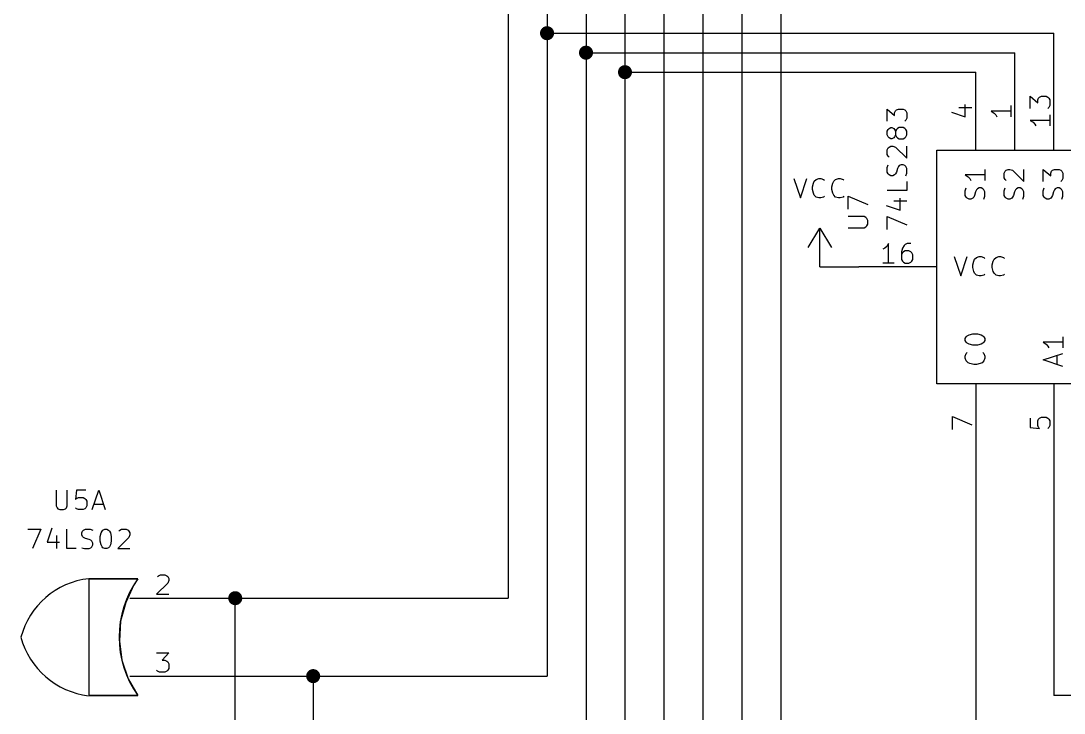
# Model space of a CAD drawing. Extents: x 0.4 to 11.3, y -7.9 to -0.4.
# Drawn here: x 3.7 to 6.377, y -5.095 to -3.318 of the extents above; entities that cross this region are included whole.
import ezdxf

# ---------------------------------------------------------------- set-up
doc = ezdxf.new("R2010")
doc.units = 0
doc.header["$MEASUREMENT"] = 0
for name, color, linetype in [('CYAN2', 4, 'CONTINUOUS'), ('GREEN3', 91, 'CONTINUOUS'), ('LYELLOW', 51, 'CONTINUOUS'), ('RED2', 1, 'CONTINUOUS'), ('RED3', 11, 'CONTINUOUS')]:
    doc.layers.add(name, color=color, linetype=linetype)

msp = doc.modelspace()

# ---------------------------------------------------------------- linework, layer by layer
at = {"layer": 'CYAN2', "linetype": 'CONTINUOUS'}
for p, q in [((5.9228, -3.5755), (5.9228, -3.5446)), ((5.9228, -3.5446), (5.9419, -3.5612)), ((5.9228, -3.5755), (5.9228, -3.5446)), ((5.9228, -3.5446), (5.9419, -3.5612)), ((5.9419, -3.5541), (5.9442, -3.5493)), ((5.9419, -3.5541), (5.9442, -3.5493)), ((5.9419, -3.5612), (5.9419, -3.5541)), ((5.9419, -3.5612), (5.9419, -3.5541)), ((5.9442, -3.5493), (5.9466, -3.547)), ((5.9442, -3.5493), (5.9466, -3.547)), ((5.9466, -3.547), (5.9514, -3.5446)), ((5.9466, -3.547), (5.9514, -3.5446)), ((5.9514, -3.5446), (5.9633, -3.5446)), ((5.9514, -3.5446), (5.9633, -3.5446)), ((5.9633, -3.5446), (5.968, -3.547)), ((5.9633, -3.5446), (5.968, -3.547)), ((5.968, -3.547), (5.9704, -3.5493)), ((5.968, -3.547), (5.9704, -3.5493)), ((5.9704, -3.5493), (5.9728, -3.5541)), ((5.9704, -3.5493), (5.9728, -3.5541)), ((5.9728, -3.5541), (5.9728, -3.5684)), ((5.9728, -3.5541), (5.9728, -3.5684)), ((5.9704, -3.5731), (5.968, -3.5755)), ((5.9704, -3.5731), (5.968, -3.5755)), ((5.9728, -3.5684), (5.9704, -3.5731)), ((5.9728, -3.5684), (5.9704, -3.5731)), ((5.9228, -3.6017), (5.9252, -3.597)), ((5.9228, -3.6017), (5.9252, -3.597)), ((5.9228, -3.6112), (5.9228, -3.6017)), ((5.9228, -3.6112), (5.9228, -3.6017)), ((5.9252, -3.616), (5.9228, -3.6112)), ((5.9252, -3.616), (5.9228, -3.6112)), ((5.9252, -3.597), (5.9276, -3.5946)), ((5.9252, -3.597), (5.9276, -3.5946)), ((5.9276, -3.5946), (5.9323, -3.5922)), ((5.9276, -3.5946), (5.9323, -3.5922)), ((5.9323, -3.5922), (5.9347, -3.5922)), ((5.9323, -3.5922), (5.9347, -3.5922)), ((5.9347, -3.5922), (5.9395, -3.5946)), ((5.9347, -3.5922), (5.9395, -3.5946)), ((5.9395, -3.5946), (5.9419, -3.597)), ((5.9395, -3.5946), (5.9419, -3.597)), ((5.9419, -3.597), (5.9442, -3.6017)), ((5.9419, -3.597), (5.9442, -3.6017)), ((5.9442, -3.6112), (5.9419, -3.616)), ((5.9442, -3.6112), (5.9419, -3.616)), ((5.9466, -3.597), (5.9442, -3.6017)), ((5.9466, -3.597), (5.9442, -3.6017)), ((5.9442, -3.6017), (5.9442, -3.6112)), ((5.9442, -3.6017), (5.9442, -3.6112)), ((5.9442, -3.6112), (5.9466, -3.616)), ((5.9442, -3.6112), (5.9466, -3.616)), ((5.949, -3.5946), (5.9466, -3.597)), ((5.949, -3.5946), (5.9466, -3.597)), ((5.9538, -3.5922), (5.949, -3.5946)), ((5.9538, -3.5922), (5.949, -3.5946)), ((5.9633, -3.5922), (5.9538, -3.5922)), ((5.9633, -3.5922), (5.9538, -3.5922)), ((5.968, -3.5946), (5.9633, -3.5922)), ((5.968, -3.5946), (5.9633, -3.5922)), ((5.9704, -3.597), (5.968, -3.5946)), ((5.9704, -3.597), (5.968, -3.5946)), ((5.9728, -3.6017), (5.9704, -3.597)), ((5.9728, -3.6017), (5.9704, -3.597)), ((5.9704, -3.616), (5.9728, -3.6112)), ((5.9704, -3.616), (5.9728, -3.6112)), ((5.9728, -3.6112), (5.9728, -3.6017)), ((5.9728, -3.6112), (5.9728, -3.6017)), ((5.9276, -3.6184), (5.9252, -3.616)), ((5.9276, -3.6184), (5.9252, -3.616)), ((5.9323, -3.6208), (5.9276, -3.6184)), ((5.9323, -3.6208), (5.9276, -3.6184)), ((5.9276, -3.6422), (5.9323, -3.6398)), ((5.9276, -3.6422), (5.9323, -3.6398)), ((5.9347, -3.6208), (5.9323, -3.6208)), ((5.9347, -3.6208), (5.9323, -3.6208)), ((5.9323, -3.6398), (5.9371, -3.6398)), ((5.9323, -3.6398), (5.9371, -3.6398)), ((5.9395, -3.6184), (5.9347, -3.6208)), ((5.9395, -3.6184), (5.9347, -3.6208)), ((5.9371, -3.6398), (5.9442, -3.6422)), ((5.9371, -3.6398), (5.9442, -3.6422)), ((5.9419, -3.616), (5.9395, -3.6184)), ((5.9419, -3.616), (5.9395, -3.6184)), ((5.9466, -3.616), (5.949, -3.6184)), ((5.9466, -3.616), (5.949, -3.6184)), ((5.949, -3.6184), (5.9538, -3.6208)), ((5.949, -3.6184), (5.9538, -3.6208)), ((5.9538, -3.6208), (5.9633, -3.6208)), ((5.9538, -3.6208), (5.9633, -3.6208)), ((5.9633, -3.6208), (5.968, -3.6184)), ((5.9633, -3.6208), (5.968, -3.6184)), ((5.968, -3.6184), (5.9704, -3.616)), ((5.968, -3.6184), (5.9704, -3.616)), ((5.9728, -3.6708), (5.9728, -3.6398)), ((5.9728, -3.6708), (5.9728, -3.6398)), ((5.9228, -3.6493), (5.9252, -3.6446)), ((5.9228, -3.6493), (5.9252, -3.6446)), ((5.9228, -3.6612), (5.9228, -3.6493)), ((5.9228, -3.6612), (5.9228, -3.6493)), ((5.9252, -3.666), (5.9228, -3.6612)), ((5.9252, -3.666), (5.9228, -3.6612)), ((5.9252, -3.6446), (5.9276, -3.6422)), ((5.9252, -3.6446), (5.9276, -3.6422)), ((5.9276, -3.6684), (5.9252, -3.666)), ((5.9276, -3.6684), (5.9252, -3.666)), ((5.9442, -3.6422), (5.9728, -3.6708)), ((5.9442, -3.6422), (5.9728, -3.6708)), ((5.9228, -3.6946), (5.9252, -3.6874)), ((5.9228, -3.6946), (5.9252, -3.6874)), ((5.9514, -3.6922), (5.949, -3.6969)), ((5.9514, -3.6922), (5.949, -3.6969)), ((5.9538, -3.6898), (5.9514, -3.6922)), ((5.9538, -3.6898), (5.9514, -3.6922)), ((5.9585, -3.6874), (5.9538, -3.6898)), ((5.9585, -3.6874), (5.9538, -3.6898)), ((5.9633, -3.6874), (5.9585, -3.6874)), ((5.9633, -3.6874), (5.9585, -3.6874)), ((5.968, -3.6898), (5.9633, -3.6874)), ((5.968, -3.6898), (5.9633, -3.6874)), ((5.9704, -3.6922), (5.968, -3.6898)), ((5.9704, -3.6922), (5.968, -3.6898)), ((5.9728, -3.6969), (5.9704, -3.6922)), ((5.9728, -3.6969), (5.9704, -3.6922)), ((5.9228, -3.7065), (5.9228, -3.6946)), ((5.9228, -3.7065), (5.9228, -3.6946)), ((5.9252, -3.7112), (5.9228, -3.7065)), ((5.9252, -3.7112), (5.9228, -3.7065)), ((5.9276, -3.7136), (5.9252, -3.7112)), ((5.9276, -3.7136), (5.9252, -3.7112)), ((5.9323, -3.716), (5.9276, -3.7136)), ((5.9323, -3.716), (5.9276, -3.7136)), ((5.9371, -3.716), (5.9323, -3.716)), ((5.9371, -3.716), (5.9323, -3.716)), ((5.9419, -3.7136), (5.9371, -3.716)), ((5.9419, -3.7136), (5.9371, -3.716)), ((5.9442, -3.7112), (5.9419, -3.7136)), ((5.9442, -3.7112), (5.9419, -3.7136)), ((5.9466, -3.7065), (5.9442, -3.7112)), ((5.9466, -3.7065), (5.9442, -3.7112)), ((5.949, -3.6969), (5.9466, -3.7065)), ((5.949, -3.6969), (5.9466, -3.7065)), ((5.9704, -3.716), (5.9728, -3.7089)), ((5.9704, -3.716), (5.9728, -3.7089)), ((5.9728, -3.7089), (5.9728, -3.6969)), ((5.9728, -3.7089), (5.9728, -3.6969)), ((6.1731, -3.7138), (6.1231, -3.7138)), ((6.1231, -3.7138), (6.1303, -3.7186)), ((6.1731, -3.7138), (6.1231, -3.7138)), ((6.1231, -3.7138), (6.1303, -3.7186)), ((6.1303, -3.7186), (6.135, -3.7233)), ((6.1303, -3.7186), (6.135, -3.7233)), ((6.1731, -3.6995), (6.1731, -3.7281)), ((6.1731, -3.6995), (6.1731, -3.7281)), ((6.2231, -3.709), (6.2255, -3.7043)), ((6.2231, -3.709), (6.2255, -3.7043)), ((6.2231, -3.7209), (6.2231, -3.709)), ((6.2231, -3.7209), (6.2231, -3.709)), ((6.2255, -3.7043), (6.2279, -3.7019)), ((6.2255, -3.7043), (6.2279, -3.7019)), ((6.2279, -3.7019), (6.2327, -3.6995)), ((6.2279, -3.7019), (6.2327, -3.6995)), ((6.2327, -3.6995), (6.2374, -3.6995)), ((6.2327, -3.6995), (6.2374, -3.6995)), ((6.2374, -3.6995), (6.2446, -3.7019)), ((6.2374, -3.6995), (6.2446, -3.7019)), ((6.2446, -3.7019), (6.2731, -3.7305)), ((6.2446, -3.7019), (6.2731, -3.7305)), ((6.2731, -3.7305), (6.2731, -3.6995)), ((6.2731, -3.7305), (6.2731, -3.6995)), ((6.3231, -3.7305), (6.3231, -3.6995)), ((6.3231, -3.6995), (6.3422, -3.7162)), ((6.3231, -3.7305), (6.3231, -3.6995)), ((6.3231, -3.6995), (6.3422, -3.7162)), ((6.3422, -3.709), (6.3446, -3.7043)), ((6.3422, -3.709), (6.3446, -3.7043)), ((6.3422, -3.7162), (6.3422, -3.709)), ((6.3422, -3.7162), (6.3422, -3.709)), ((6.3446, -3.7043), (6.3469, -3.7019)), ((6.3446, -3.7043), (6.3469, -3.7019)), ((6.3469, -3.7019), (6.3517, -3.6995)), ((6.3469, -3.7019), (6.3517, -3.6995)), ((6.3517, -3.6995), (6.3636, -3.6995)), ((6.3517, -3.6995), (6.3636, -3.6995)), ((6.3636, -3.6995), (6.3684, -3.7019)), ((6.3636, -3.6995), (6.3684, -3.7019)), ((6.3684, -3.7019), (6.3708, -3.7043)), ((6.3684, -3.7019), (6.3708, -3.7043)), ((6.3708, -3.7043), (6.3731, -3.709)), ((6.3708, -3.7043), (6.3731, -3.709)), ((6.3731, -3.709), (6.3731, -3.7233)), ((6.3731, -3.709), (6.3731, -3.7233)), ((5.6833, -3.7228), (5.7, -3.7728)), ((5.6833, -3.7228), (5.7, -3.7728)), ((5.7, -3.7728), (5.7167, -3.7228)), ((5.7, -3.7728), (5.7167, -3.7228)), ((5.731, -3.7442), (5.7333, -3.7347)), ((5.731, -3.7442), (5.7333, -3.7347)), ((5.731, -3.7514), (5.731, -3.7442)), ((5.731, -3.7514), (5.731, -3.7442)), ((5.7333, -3.7347), (5.7357, -3.7299)), ((5.7333, -3.7347), (5.7357, -3.7299)), ((5.7357, -3.7299), (5.7405, -3.7252)), ((5.7357, -3.7299), (5.7405, -3.7252)), ((5.7405, -3.7252), (5.7476, -3.7228)), ((5.7405, -3.7252), (5.7476, -3.7228)), ((5.7476, -3.7228), (5.7524, -3.7228)), ((5.7476, -3.7228), (5.7524, -3.7228)), ((5.7524, -3.7228), (5.7595, -3.7252)), ((5.7524, -3.7228), (5.7595, -3.7252)), ((5.7595, -3.7252), (5.7619, -3.7276)), ((5.7595, -3.7252), (5.7619, -3.7276)), ((5.781, -3.7442), (5.7833, -3.7347)), ((5.781, -3.7442), (5.7833, -3.7347)), ((5.781, -3.7514), (5.781, -3.7442)), ((5.781, -3.7514), (5.781, -3.7442)), ((5.7833, -3.7347), (5.7857, -3.7299)), ((5.7833, -3.7347), (5.7857, -3.7299)), ((5.7857, -3.7299), (5.7905, -3.7252)), ((5.7857, -3.7299), (5.7905, -3.7252)), ((5.7905, -3.7252), (5.7976, -3.7228)), ((5.7905, -3.7252), (5.7976, -3.7228)), ((5.7976, -3.7228), (5.8024, -3.7228)), ((5.7976, -3.7228), (5.8024, -3.7228)), ((5.8024, -3.7228), (5.8095, -3.7252)), ((5.8024, -3.7228), (5.8095, -3.7252)), ((5.8095, -3.7252), (5.8119, -3.7276)), ((5.8095, -3.7252), (5.8119, -3.7276)), ((5.9728, -3.7303), (5.9728, -3.7541)), ((5.9728, -3.7303), (5.9728, -3.7541)), ((6.1231, -3.7543), (6.1255, -3.7471)), ((6.1231, -3.7543), (6.1255, -3.7471)), ((6.135, -3.7233), (6.1374, -3.7281)), ((6.135, -3.7233), (6.1374, -3.7281)), ((6.1588, -3.7471), (6.1541, -3.7495)), ((6.1588, -3.7471), (6.1541, -3.7495)), ((6.1636, -3.7471), (6.1588, -3.7471)), ((6.1636, -3.7471), (6.1588, -3.7471)), ((6.1684, -3.7495), (6.1636, -3.7471)), ((6.1684, -3.7495), (6.1636, -3.7471)), ((6.2255, -3.7257), (6.2231, -3.7209)), ((6.2255, -3.7257), (6.2231, -3.7209)), ((6.2231, -3.7543), (6.2255, -3.7471)), ((6.2231, -3.7543), (6.2255, -3.7471)), ((6.2279, -3.7281), (6.2255, -3.7257)), ((6.2279, -3.7281), (6.2255, -3.7257)), ((6.2588, -3.7471), (6.2541, -3.7495)), ((6.2588, -3.7471), (6.2541, -3.7495)), ((6.2636, -3.7471), (6.2588, -3.7471)), ((6.2636, -3.7471), (6.2588, -3.7471)), ((6.2684, -3.7495), (6.2636, -3.7471)), ((6.2684, -3.7495), (6.2636, -3.7471)), ((6.3231, -3.7543), (6.3255, -3.7471)), ((6.3231, -3.7543), (6.3255, -3.7471)), ((6.3588, -3.7471), (6.3541, -3.7495)), ((6.3588, -3.7471), (6.3541, -3.7495)), ((6.3636, -3.7471), (6.3588, -3.7471)), ((6.3636, -3.7471), (6.3588, -3.7471)), ((6.3684, -3.7495), (6.3636, -3.7471)), ((6.3684, -3.7495), (6.3636, -3.7471)), ((6.3708, -3.7281), (6.3684, -3.7305)), ((6.3708, -3.7281), (6.3684, -3.7305)), ((6.3731, -3.7233), (6.3708, -3.7281)), ((6.3731, -3.7233), (6.3708, -3.7281)), ((5.7333, -3.7609), (5.731, -3.7514)), ((5.7333, -3.7609), (5.731, -3.7514)), ((5.7357, -3.7657), (5.7333, -3.7609)), ((5.7357, -3.7657), (5.7333, -3.7609)), ((5.7405, -3.7704), (5.7357, -3.7657)), ((5.7405, -3.7704), (5.7357, -3.7657)), ((5.7476, -3.7728), (5.7405, -3.7704)), ((5.7476, -3.7728), (5.7405, -3.7704)), ((5.7524, -3.7728), (5.7476, -3.7728)), ((5.7524, -3.7728), (5.7476, -3.7728)), ((5.7595, -3.7704), (5.7524, -3.7728)), ((5.7595, -3.7704), (5.7524, -3.7728)), ((5.7619, -3.768), (5.7595, -3.7704)), ((5.7619, -3.768), (5.7595, -3.7704)), ((5.7833, -3.7609), (5.781, -3.7514)), ((5.7833, -3.7609), (5.781, -3.7514)), ((5.7857, -3.7657), (5.7833, -3.7609)), ((5.7857, -3.7657), (5.7833, -3.7609)), ((5.7905, -3.7704), (5.7857, -3.7657)), ((5.7905, -3.7704), (5.7857, -3.7657)), ((5.7976, -3.7728), (5.7905, -3.7704)), ((5.7976, -3.7728), (5.7905, -3.7704)), ((5.8024, -3.7728), (5.7976, -3.7728)), ((5.8024, -3.7728), (5.7976, -3.7728)), ((5.8095, -3.7704), (5.8024, -3.7728)), ((5.8095, -3.7704), (5.8024, -3.7728)), ((5.8119, -3.768), (5.8095, -3.7704)), ((5.8119, -3.768), (5.8095, -3.7704)), ((5.8228, -3.8017), (5.8228, -3.7684)), ((5.8228, -3.7684), (5.8728, -3.7898)), ((5.8228, -3.8017), (5.8228, -3.7684)), ((5.8228, -3.7684), (5.8728, -3.7898)), ((5.9728, -3.7541), (5.9228, -3.7541)), ((5.9728, -3.7541), (5.9228, -3.7541)), ((5.9561, -3.8041), (5.9561, -3.7731)), ((5.9561, -3.8041), (5.9561, -3.7731)), ((6.1231, -3.7662), (6.1231, -3.7543)), ((6.1231, -3.7662), (6.1231, -3.7543)), ((6.1255, -3.7709), (6.1231, -3.7662)), ((6.1255, -3.7709), (6.1231, -3.7662)), ((6.1279, -3.7733), (6.1255, -3.7709)), ((6.1279, -3.7733), (6.1255, -3.7709)), ((6.1327, -3.7757), (6.1279, -3.7733)), ((6.1327, -3.7757), (6.1279, -3.7733)), ((6.1422, -3.7733), (6.1374, -3.7757)), ((6.1422, -3.7733), (6.1374, -3.7757)), ((6.1446, -3.7709), (6.1422, -3.7733)), ((6.1446, -3.7709), (6.1422, -3.7733)), ((6.1469, -3.7662), (6.1446, -3.7709)), ((6.1469, -3.7662), (6.1446, -3.7709)), ((6.1493, -3.7567), (6.1469, -3.7662)), ((6.1493, -3.7567), (6.1469, -3.7662)), ((6.1517, -3.7519), (6.1493, -3.7567)), ((6.1517, -3.7519), (6.1493, -3.7567)), ((6.1541, -3.7495), (6.1517, -3.7519)), ((6.1541, -3.7495), (6.1517, -3.7519)), ((6.1708, -3.7519), (6.1684, -3.7495)), ((6.1708, -3.7519), (6.1684, -3.7495)), ((6.1731, -3.7567), (6.1708, -3.7519)), ((6.1731, -3.7567), (6.1708, -3.7519)), ((6.1708, -3.7757), (6.1731, -3.7686)), ((6.1708, -3.7757), (6.1731, -3.7686)), ((6.1731, -3.7686), (6.1731, -3.7567)), ((6.1731, -3.7686), (6.1731, -3.7567)), ((6.2231, -3.7662), (6.2231, -3.7543)), ((6.2231, -3.7662), (6.2231, -3.7543)), ((6.2255, -3.7709), (6.2231, -3.7662)), ((6.2255, -3.7709), (6.2231, -3.7662)), ((6.2279, -3.7733), (6.2255, -3.7709)), ((6.2279, -3.7733), (6.2255, -3.7709)), ((6.2327, -3.7757), (6.2279, -3.7733)), ((6.2327, -3.7757), (6.2279, -3.7733)), ((6.2422, -3.7733), (6.2374, -3.7757)), ((6.2422, -3.7733), (6.2374, -3.7757)), ((6.2446, -3.7709), (6.2422, -3.7733)), ((6.2446, -3.7709), (6.2422, -3.7733)), ((6.2469, -3.7662), (6.2446, -3.7709)), ((6.2469, -3.7662), (6.2446, -3.7709)), ((6.2493, -3.7567), (6.2469, -3.7662)), ((6.2493, -3.7567), (6.2469, -3.7662)), ((6.2517, -3.7519), (6.2493, -3.7567)), ((6.2517, -3.7519), (6.2493, -3.7567)), ((6.2541, -3.7495), (6.2517, -3.7519)), ((6.2541, -3.7495), (6.2517, -3.7519)), ((6.2708, -3.7519), (6.2684, -3.7495)), ((6.2708, -3.7519), (6.2684, -3.7495)), ((6.2731, -3.7567), (6.2708, -3.7519)), ((6.2731, -3.7567), (6.2708, -3.7519)), ((6.2708, -3.7757), (6.2731, -3.7686)), ((6.2708, -3.7757), (6.2731, -3.7686)), ((6.2731, -3.7686), (6.2731, -3.7567)), ((6.2731, -3.7686), (6.2731, -3.7567)), ((6.3231, -3.7662), (6.3231, -3.7543)), ((6.3231, -3.7662), (6.3231, -3.7543)), ((6.3255, -3.7709), (6.3231, -3.7662)), ((6.3255, -3.7709), (6.3231, -3.7662)), ((6.3279, -3.7733), (6.3255, -3.7709)), ((6.3279, -3.7733), (6.3255, -3.7709)), ((6.3327, -3.7757), (6.3279, -3.7733)), ((6.3327, -3.7757), (6.3279, -3.7733)), ((6.3422, -3.7733), (6.3374, -3.7757)), ((6.3422, -3.7733), (6.3374, -3.7757)), ((6.3446, -3.7709), (6.3422, -3.7733)), ((6.3446, -3.7709), (6.3422, -3.7733)), ((6.3469, -3.7662), (6.3446, -3.7709)), ((6.3469, -3.7662), (6.3446, -3.7709)), ((6.3493, -3.7567), (6.3469, -3.7662)), ((6.3493, -3.7567), (6.3469, -3.7662)), ((6.3517, -3.7519), (6.3493, -3.7567)), ((6.3517, -3.7519), (6.3493, -3.7567)), ((6.3541, -3.7495), (6.3517, -3.7519)), ((6.3541, -3.7495), (6.3517, -3.7519)), ((6.3708, -3.7519), (6.3684, -3.7495)), ((6.3708, -3.7519), (6.3684, -3.7495)), ((6.3731, -3.7567), (6.3708, -3.7519)), ((6.3731, -3.7567), (6.3708, -3.7519)), ((6.3708, -3.7757), (6.3731, -3.7686)), ((6.3708, -3.7757), (6.3731, -3.7686)), ((6.3731, -3.7686), (6.3731, -3.7567)), ((6.3731, -3.7686), (6.3731, -3.7567)), ((5.9204, -3.7922), (5.9561, -3.8041)), ((5.9204, -3.7922), (5.9561, -3.8041)), ((5.9395, -3.7803), (5.9728, -3.7803)), ((5.9395, -3.7803), (5.9728, -3.7803)), ((6.1374, -3.7757), (6.1327, -3.7757)), ((6.1374, -3.7757), (6.1327, -3.7757)), ((6.2374, -3.7757), (6.2327, -3.7757)), ((6.2374, -3.7757), (6.2327, -3.7757)), ((6.3374, -3.7757), (6.3327, -3.7757)), ((6.3374, -3.7757), (6.3327, -3.7757)), ((5.8633, -3.8208), (5.8228, -3.8208)), ((5.8633, -3.8208), (5.8228, -3.8208)), ((5.868, -3.8231), (5.8633, -3.8208)), ((5.868, -3.8231), (5.8633, -3.8208)), ((5.8704, -3.8255), (5.868, -3.8231)), ((5.8704, -3.8255), (5.868, -3.8231)), ((5.8728, -3.8303), (5.8704, -3.8255)), ((5.8728, -3.8303), (5.8704, -3.8255)), ((5.9228, -3.8541), (5.9228, -3.8208)), ((5.9228, -3.8208), (5.9728, -3.8422)), ((5.9228, -3.8541), (5.9228, -3.8208)), ((5.9228, -3.8208), (5.9728, -3.8422)), ((5.8228, -3.8493), (5.8633, -3.8493)), ((5.8228, -3.8493), (5.8633, -3.8493)), ((5.8633, -3.8493), (5.868, -3.847)), ((5.8633, -3.8493), (5.868, -3.847)), ((5.868, -3.847), (5.8704, -3.8446)), ((5.868, -3.847), (5.8704, -3.8446)), ((5.8704, -3.8446), (5.8728, -3.8398)), ((5.8704, -3.8446), (5.8728, -3.8398)), ((5.8728, -3.8398), (5.8728, -3.8303)), ((5.8728, -3.8398), (5.8728, -3.8303)), ((6.0948, -3.9231), (6.1114, -3.9731)), ((6.0948, -3.9231), (6.1114, -3.9731)), ((6.1114, -3.9731), (6.1281, -3.9231)), ((6.1114, -3.9731), (6.1281, -3.9231)), ((6.1448, -3.935), (6.1471, -3.9303)), ((6.1448, -3.935), (6.1471, -3.9303)), ((6.1471, -3.9303), (6.1519, -3.9255)), ((6.1471, -3.9303), (6.1519, -3.9255)), ((6.1519, -3.9255), (6.159, -3.9231)), ((6.1519, -3.9255), (6.159, -3.9231)), ((6.159, -3.9231), (6.1638, -3.9231)), ((6.159, -3.9231), (6.1638, -3.9231)), ((6.1638, -3.9231), (6.171, -3.9255)), ((6.1638, -3.9231), (6.171, -3.9255)), ((6.171, -3.9255), (6.1733, -3.9279)), ((6.171, -3.9255), (6.1733, -3.9279)), ((6.1948, -3.935), (6.1971, -3.9303)), ((6.1948, -3.935), (6.1971, -3.9303)), ((6.1971, -3.9303), (6.2019, -3.9255)), ((6.1971, -3.9303), (6.2019, -3.9255)), ((6.2019, -3.9255), (6.209, -3.9231)), ((6.2019, -3.9255), (6.209, -3.9231)), ((6.209, -3.9231), (6.2138, -3.9231)), ((6.209, -3.9231), (6.2138, -3.9231)), ((6.2138, -3.9231), (6.221, -3.9255)), ((6.2138, -3.9231), (6.221, -3.9255)), ((6.221, -3.9255), (6.2233, -3.9279)), ((6.221, -3.9255), (6.2233, -3.9279)), ((6.1424, -3.9446), (6.1448, -3.935)), ((6.1424, -3.9446), (6.1448, -3.935)), ((6.1424, -3.9517), (6.1424, -3.9446)), ((6.1424, -3.9517), (6.1424, -3.9446)), ((6.1448, -3.9612), (6.1424, -3.9517)), ((6.1448, -3.9612), (6.1424, -3.9517)), ((6.1471, -3.966), (6.1448, -3.9612)), ((6.1471, -3.966), (6.1448, -3.9612)), ((6.1924, -3.9446), (6.1948, -3.935)), ((6.1924, -3.9446), (6.1948, -3.935)), ((6.1924, -3.9517), (6.1924, -3.9446)), ((6.1924, -3.9517), (6.1924, -3.9446)), ((6.1948, -3.9612), (6.1924, -3.9517)), ((6.1948, -3.9612), (6.1924, -3.9517)), ((6.1971, -3.966), (6.1948, -3.9612)), ((6.1971, -3.966), (6.1948, -3.9612)), ((6.1519, -3.9708), (6.1471, -3.966)), ((6.1519, -3.9708), (6.1471, -3.966)), ((6.159, -3.9731), (6.1519, -3.9708)), ((6.159, -3.9731), (6.1519, -3.9708)), ((6.1638, -3.9731), (6.159, -3.9731)), ((6.1638, -3.9731), (6.159, -3.9731)), ((6.171, -3.9708), (6.1638, -3.9731)), ((6.171, -3.9708), (6.1638, -3.9731)), ((6.1733, -3.9684), (6.171, -3.9708)), ((6.1733, -3.9684), (6.171, -3.9708)), ((6.2019, -3.9708), (6.1971, -3.966)), ((6.2019, -3.9708), (6.1971, -3.966)), ((6.209, -3.9731), (6.2019, -3.9708)), ((6.209, -3.9731), (6.2019, -3.9708)), ((6.2138, -3.9731), (6.209, -3.9731)), ((6.2138, -3.9731), (6.209, -3.9731)), ((6.221, -3.9708), (6.2138, -3.9731)), ((6.221, -3.9708), (6.2138, -3.9731)), ((6.2233, -3.9684), (6.221, -3.9708)), ((6.2233, -3.9684), (6.221, -3.9708)), ((6.1327, -4.1243), (6.1422, -4.1219)), ((6.1327, -4.1243), (6.1422, -4.1219)), ((6.1422, -4.1219), (6.1541, -4.1219)), ((6.1422, -4.1219), (6.1541, -4.1219)), ((6.1541, -4.1219), (6.1636, -4.1243)), ((6.1541, -4.1219), (6.1636, -4.1243)), ((6.1231, -4.1338), (6.1255, -4.129)), ((6.1231, -4.1338), (6.1255, -4.129)), ((6.1231, -4.1386), (6.1231, -4.1338)), ((6.1231, -4.1386), (6.1231, -4.1338)), ((6.1255, -4.1433), (6.1231, -4.1386)), ((6.1255, -4.1433), (6.1231, -4.1386)), ((6.1255, -4.129), (6.1279, -4.1267)), ((6.1255, -4.129), (6.1279, -4.1267)), ((6.1279, -4.1457), (6.1255, -4.1433)), ((6.1279, -4.1457), (6.1255, -4.1433)), ((6.1279, -4.1267), (6.1327, -4.1243)), ((6.1279, -4.1267), (6.1327, -4.1243)), ((6.1327, -4.1481), (6.1279, -4.1457)), ((6.1327, -4.1481), (6.1279, -4.1457)), ((6.1422, -4.1505), (6.1327, -4.1481)), ((6.1422, -4.1505), (6.1327, -4.1481)), ((6.1636, -4.1481), (6.1541, -4.1505)), ((6.1636, -4.1481), (6.1541, -4.1505)), ((6.1636, -4.1243), (6.1684, -4.1267)), ((6.1636, -4.1243), (6.1684, -4.1267)), ((6.1684, -4.1457), (6.1636, -4.1481)), ((6.1684, -4.1457), (6.1636, -4.1481)), ((6.1684, -4.1267), (6.1708, -4.129)), ((6.1684, -4.1267), (6.1708, -4.129)), ((6.1708, -4.1433), (6.1684, -4.1457)), ((6.1708, -4.1433), (6.1684, -4.1457)), ((6.1708, -4.129), (6.1731, -4.1338)), ((6.1708, -4.129), (6.1731, -4.1338)), ((6.1731, -4.1386), (6.1708, -4.1433)), ((6.1731, -4.1386), (6.1708, -4.1433)), ((6.1731, -4.1338), (6.1731, -4.1386)), ((6.1731, -4.1338), (6.1731, -4.1386)), ((6.3731, -4.1433), (6.3231, -4.1433)), ((6.3231, -4.1433), (6.3303, -4.1481)), ((6.3731, -4.1433), (6.3231, -4.1433)), ((6.3231, -4.1433), (6.3303, -4.1481)), ((6.3303, -4.1481), (6.335, -4.1529)), ((6.3303, -4.1481), (6.335, -4.1529)), ((6.3731, -4.129), (6.3731, -4.1576)), ((6.3731, -4.129), (6.3731, -4.1576)), ((6.1231, -4.179), (6.1255, -4.1719)), ((6.1231, -4.179), (6.1255, -4.1719)), ((6.1255, -4.1719), (6.1279, -4.1695)), ((6.1255, -4.1719), (6.1279, -4.1695)), ((6.1541, -4.1505), (6.1422, -4.1505)), ((6.1541, -4.1505), (6.1422, -4.1505)), ((6.1684, -4.1695), (6.1708, -4.1719)), ((6.1684, -4.1695), (6.1708, -4.1719)), ((6.1708, -4.1719), (6.1731, -4.179)), ((6.1708, -4.1719), (6.1731, -4.179)), ((6.3231, -4.1886), (6.3731, -4.1719)), ((6.3231, -4.1886), (6.3731, -4.1719)), ((6.335, -4.1529), (6.3374, -4.1576)), ((6.335, -4.1529), (6.3374, -4.1576)), ((6.1231, -4.1838), (6.1231, -4.179)), ((6.1231, -4.1838), (6.1231, -4.179)), ((6.1255, -4.1909), (6.1231, -4.1838)), ((6.1255, -4.1909), (6.1231, -4.1838)), ((6.1303, -4.1957), (6.1255, -4.1909)), ((6.1303, -4.1957), (6.1255, -4.1909)), ((6.135, -4.1981), (6.1303, -4.1957)), ((6.135, -4.1981), (6.1303, -4.1957)), ((6.1446, -4.2005), (6.135, -4.1981)), ((6.1446, -4.2005), (6.135, -4.1981)), ((6.1517, -4.2005), (6.1446, -4.2005)), ((6.1517, -4.2005), (6.1446, -4.2005)), ((6.1612, -4.1981), (6.1517, -4.2005)), ((6.1612, -4.1981), (6.1517, -4.2005)), ((6.166, -4.1957), (6.1612, -4.1981)), ((6.166, -4.1957), (6.1612, -4.1981)), ((6.1708, -4.1909), (6.166, -4.1957)), ((6.1708, -4.1909), (6.166, -4.1957)), ((6.1731, -4.1838), (6.1708, -4.1909)), ((6.1731, -4.1838), (6.1708, -4.1909)), ((6.1731, -4.179), (6.1731, -4.1838)), ((6.1731, -4.179), (6.1731, -4.1838)), ((6.3731, -4.2052), (6.3231, -4.1886)), ((6.3731, -4.2052), (6.3231, -4.1886)), ((6.3588, -4.2005), (6.3588, -4.1767)), ((6.3588, -4.2005), (6.3588, -4.1767)), ((3.7905, -4.5228), (3.7905, -4.5633)), ((3.819, -4.5633), (3.819, -4.5228)), ((3.8429, -4.5228), (3.8405, -4.5466)), ((3.8667, -4.5228), (3.8429, -4.5228)), ((3.8833, -4.5728), (3.9, -4.5228)), ((3.9, -4.5228), (3.9167, -4.5728)), ((3.8405, -4.5466), (3.8429, -4.5442)), ((3.8429, -4.5442), (3.8476, -4.5419)), ((3.8476, -4.5419), (3.8595, -4.5419)), ((3.8595, -4.5419), (3.8643, -4.5442)), ((3.8643, -4.5442), (3.8667, -4.5466)), ((3.8667, -4.5466), (3.869, -4.5514)), ((3.7905, -4.5633), (3.7929, -4.568)), ((3.7929, -4.568), (3.7952, -4.5704)), ((3.7952, -4.5704), (3.8, -4.5728)), ((3.8, -4.5728), (3.8095, -4.5728)), ((3.8095, -4.5728), (3.8143, -4.5704)), ((3.8143, -4.5704), (3.8167, -4.568)), ((3.8167, -4.568), (3.819, -4.5633)), ((3.8429, -4.5704), (3.8405, -4.568)), ((3.8476, -4.5728), (3.8429, -4.5704)), ((3.8595, -4.5728), (3.8476, -4.5728)), ((3.8643, -4.5704), (3.8595, -4.5728)), ((3.8667, -4.568), (3.8643, -4.5704)), ((3.869, -4.5633), (3.8667, -4.568)), ((3.869, -4.5514), (3.869, -4.5633)), ((3.8881, -4.5585), (3.9119, -4.5585)), ((3.7179, -4.6228), (3.7512, -4.6228)), ((3.7512, -4.6228), (3.7298, -4.6728)), ((3.7798, -4.6204), (3.7679, -4.6561)), ((3.8179, -4.6728), (3.8179, -4.6228)), ((3.856, -4.6323), (3.8583, -4.6276)), ((3.8583, -4.6276), (3.8607, -4.6252)), ((3.8607, -4.6252), (3.8655, -4.6228)), ((3.8655, -4.6228), (3.8774, -4.6228)), ((3.8774, -4.6228), (3.8845, -4.6252)), ((3.9059, -4.6323), (3.9083, -4.6276)), ((3.9083, -4.6276), (3.9107, -4.6252)), ((3.9107, -4.6252), (3.9155, -4.6228)), ((3.9155, -4.6228), (3.9202, -4.6228)), ((3.9202, -4.6228), (3.925, -4.6252)), ((3.925, -4.6252), (3.9274, -4.6276)), ((3.9274, -4.6276), (3.9298, -4.6323)), ((3.9512, -4.6276), (3.9536, -4.6252)), ((3.9536, -4.6252), (3.9583, -4.6228)), ((3.9583, -4.6228), (3.9702, -4.6228)), ((3.9702, -4.6228), (3.975, -4.6252)), ((3.975, -4.6252), (3.9774, -4.6276)), ((3.9774, -4.6276), (3.9798, -4.6323)), ((3.7679, -4.6561), (3.7988, -4.6561)), ((3.7917, -4.6395), (3.7917, -4.6728)), ((3.856, -4.6371), (3.856, -4.6323)), ((3.8583, -4.6419), (3.856, -4.6371)), ((3.8607, -4.6442), (3.8583, -4.6419)), ((3.8655, -4.6466), (3.8607, -4.6442)), ((3.875, -4.649), (3.8655, -4.6466)), ((3.8798, -4.6514), (3.875, -4.649)), ((3.8821, -4.6538), (3.8798, -4.6514)), ((3.8845, -4.6585), (3.8821, -4.6538)), ((3.9036, -4.6419), (3.9059, -4.6323)), ((3.9036, -4.6538), (3.9036, -4.6419)), ((3.9059, -4.6633), (3.9036, -4.6538)), ((3.9298, -4.6323), (3.9321, -4.6419)), ((3.9321, -4.6538), (3.9298, -4.6633)), ((3.9321, -4.6419), (3.9321, -4.6538)), ((3.9774, -4.6442), (3.9488, -4.6728)), ((3.9798, -4.6371), (3.9774, -4.6442)), ((3.9798, -4.6323), (3.9798, -4.6371)), ((3.8417, -4.6728), (3.8179, -4.6728)), ((3.856, -4.6704), (3.8631, -4.6728)), ((3.8631, -4.6728), (3.875, -4.6728)), ((3.875, -4.6728), (3.8798, -4.6704)), ((3.8798, -4.6704), (3.8821, -4.668)), ((3.8821, -4.668), (3.8845, -4.6633)), ((3.8845, -4.6633), (3.8845, -4.6585)), ((3.9083, -4.668), (3.9059, -4.6633)), ((3.9107, -4.6704), (3.9083, -4.668)), ((3.9155, -4.6728), (3.9107, -4.6704)), ((3.9202, -4.6728), (3.9155, -4.6728)), ((3.925, -4.6704), (3.9202, -4.6728)), ((3.9274, -4.668), (3.925, -4.6704)), ((3.9298, -4.6633), (3.9274, -4.668)), ((3.9488, -4.6728), (3.9798, -4.6728))]:
    msp.add_line(p, q, dxfattribs=at)
at = {"layer": 'GREEN3', "linetype": 'CONTINUOUS'}
for p, q in [((5.05, -3.1), (5.05, -3.35)), ((5.15, -3.1), (5.15, -3.4)), ((5.25, -3.1), (5.25, -3.45)), ((5.35, -3.1), (5.35, -5.6)), ((5.45, -3.1), (5.45, -5.8)), ((5.55, -3.1), (5.55, -6)), ((5.65, -3.1), (5.65, -6.2)), ((4.95, -3.3), (4.95, -4.8)), ((5.05, -3.35), (5.05, -5)), ((5.05, -3.35), (6.35, -3.35)), ((6.35, -3.45), (6.35, -3.35)), ((5.15, -3.4), (5.15, -5.2)), ((5.15, -3.4), (6.25, -3.4)), ((6.25, -3.45), (6.25, -3.4)), ((5.25, -3.45), (5.25, -5.4)), ((5.25, -3.45), (6.15, -3.45)), ((5.75, -3.95), (5.85, -3.95)), ((6.15, -4.45), (6.15, -5.9)), ((6.35, -4.45), (6.35, -5.05)), ((4.15, -4.8), (4.25, -4.8)), ((4.25, -4.8), (4.95, -4.8)), ((4.25, -6.3), (4.25, -4.8)), ((4.15, -5), (4.45, -5)), ((4.45, -5), (5.05, -5)), ((4.45, -5), (4.45, -6.3)), ((9.45, -5.05), (6.35, -5.05))]:
    msp.add_line(p, q, dxfattribs=at)
at = {"layer": 'GREEN3', "const_width": 0.018}
for points in [[(5.041, -3.35, 1), (5.059, -3.35, 1)], [(5.141, -3.4, 1), (5.159, -3.4, 1)], [(5.241, -3.45, 1), (5.259, -3.45, 1)], [(4.241, -4.8, 1), (4.259, -4.8, 1)], [(4.441, -5, 1), (4.459, -5, 1)]]:
    msp.add_lwpolyline(points, format="xyb", close=True, dxfattribs=at)
at = {"layer": 'LYELLOW', "linetype": 'CONTINUOUS'}
for p, q in [((6.05, -4.25), (6.05, -3.65)), ((6.05, -3.65), (7.25, -3.65)), ((7.25, -4.25), (6.05, -4.25)), ((4, -4.75), (3.875, -4.75)), ((3.875, -4.75), (4, -4.75)), ((3.875, -4.75), (4, -4.75)), ((3.875, -5.05), (3.875, -4.75)), ((4, -4.75), (3.99, -4.766)), ((3.99, -4.766), (3.969, -4.811)), ((3.969, -4.811), (3.956, -4.859)), ((3.956, -4.859), (3.953, -4.91)), ((3.953, -4.91), (3.959, -4.959)), ((3.959, -4.959), (3.975, -5.007)), ((3.975, -5.007), (4, -5.05)), ((4, -5.05), (3.875, -5.05)), ((3.875, -5.05), (4, -5.05)), ((4, -5.05), (3.875, -5.05))]:
    msp.add_line(p, q, dxfattribs=at)
at = {"layer": 'LYELLOW'}
for centre, radius, start, end in [((3.8961, -4.9512), 0.2024, 96.2585, 165.3698), ((3.8976, -4.8469), 0.2047, -164.9479, -96.6369)]:
    msp.add_arc(centre, radius, start, end, dxfattribs=at)
at = {"layer": 'RED2', "linetype": 'CONTINUOUS'}
for p, q in [((6.15, -3.65), (6.15, -3.45)), ((6.15, -3.65), (6.15, -3.45)), ((6.25, -3.65), (6.25, -3.45)), ((6.25, -3.65), (6.25, -3.45)), ((6.35, -3.65), (6.35, -3.45)), ((6.35, -3.65), (6.35, -3.45)), ((6.05, -4.25), (6.05, -3.65)), ((6.05, -3.65), (7.25, -3.65)), ((5.72, -3.9), (5.75, -3.85)), ((5.75, -3.85), (5.78, -3.9)), ((5.75, -3.95), (5.75, -3.85)), ((6.05, -3.95), (5.85, -3.95)), ((6.05, -3.95), (5.85, -3.95)), ((7.25, -4.25), (6.05, -4.25)), ((6.15, -4.25), (6.15, -4.45)), ((6.15, -4.25), (6.15, -4.45)), ((6.35, -4.25), (6.35, -4.45)), ((6.35, -4.25), (6.35, -4.45)), ((4, -4.75), (3.875, -4.75)), ((3.875, -4.75), (4, -4.75)), ((4, -4.75), (3.99, -4.766)), ((3.99, -4.766), (3.969, -4.811)), ((3.969, -4.811), (3.956, -4.859)), ((3.98, -4.8), (4.15, -4.8)), ((3.956, -4.859), (3.953, -4.91)), ((3.953, -4.91), (3.959, -4.959)), ((3.959, -4.959), (3.975, -5.007)), ((3.98, -5), (4.15, -5)), ((3.975, -5.007), (4, -5.05)), ((4, -5.05), (3.875, -5.05)), ((4, -5.05), (3.875, -5.05))]:
    msp.add_line(p, q, dxfattribs=at)
at = {"layer": 'RED2'}
for centre, radius, start, end in [((3.8961, -4.9512), 0.2024, 96.2585, 165.3698), ((4.2098, -4.9), 0.2579, 144.442, 215.558), ((3.8976, -4.8469), 0.2047, -164.9479, -96.6369)]:
    msp.add_arc(centre, radius, start, end, dxfattribs=at)
at = {"layer": 'RED3', "linetype": 'CONTINUOUS'}
for p, q in [((6.2899, -3.5429), (6.2899, -3.5119)), ((6.2899, -3.5119), (6.3089, -3.5286)), ((6.2899, -3.5429), (6.2899, -3.5119)), ((6.2899, -3.5119), (6.3089, -3.5286)), ((6.3089, -3.5214), (6.3113, -3.5167)), ((6.3089, -3.5214), (6.3113, -3.5167)), ((6.3089, -3.5286), (6.3089, -3.5214)), ((6.3089, -3.5286), (6.3089, -3.5214)), ((6.3113, -3.5167), (6.3137, -3.5143)), ((6.3113, -3.5167), (6.3137, -3.5143)), ((6.3137, -3.5143), (6.3184, -3.5119)), ((6.3137, -3.5143), (6.3184, -3.5119)), ((6.3184, -3.5119), (6.3304, -3.5119)), ((6.3184, -3.5119), (6.3304, -3.5119)), ((6.3304, -3.5119), (6.3351, -3.5143)), ((6.3304, -3.5119), (6.3351, -3.5143)), ((6.3351, -3.5143), (6.3375, -3.5167)), ((6.3351, -3.5143), (6.3375, -3.5167)), ((6.3375, -3.5167), (6.3399, -3.5214)), ((6.3375, -3.5167), (6.3399, -3.5214)), ((6.3399, -3.5214), (6.3399, -3.5357)), ((6.3399, -3.5214), (6.3399, -3.5357)), ((6.0875, -3.5524), (6.1232, -3.5643)), ((6.0875, -3.5524), (6.1232, -3.5643)), ((6.1065, -3.5405), (6.1399, -3.5405)), ((6.1065, -3.5405), (6.1399, -3.5405)), ((6.1232, -3.5643), (6.1232, -3.5333)), ((6.1232, -3.5643), (6.1232, -3.5333)), ((6.2399, -3.55), (6.1899, -3.55)), ((6.1899, -3.55), (6.197, -3.5548)), ((6.2399, -3.55), (6.1899, -3.55)), ((6.1899, -3.55), (6.197, -3.5548)), ((6.197, -3.5548), (6.2018, -3.5595)), ((6.197, -3.5548), (6.2018, -3.5595)), ((6.2018, -3.5595), (6.2042, -3.5643)), ((6.2018, -3.5595), (6.2042, -3.5643)), ((6.2399, -3.5357), (6.2399, -3.5643)), ((6.2399, -3.5357), (6.2399, -3.5643)), ((6.3375, -3.5405), (6.3351, -3.5429)), ((6.3375, -3.5405), (6.3351, -3.5429)), ((6.3399, -3.5357), (6.3375, -3.5405)), ((6.3399, -3.5357), (6.3375, -3.5405)), ((6.3399, -3.5595), (6.3399, -3.5881)), ((6.3399, -3.5595), (6.3399, -3.5881)), ((6.3399, -3.5738), (6.2899, -3.5738)), ((6.2899, -3.5738), (6.297, -3.5786)), ((6.3399, -3.5738), (6.2899, -3.5738)), ((6.2899, -3.5738), (6.297, -3.5786)), ((6.297, -3.5786), (6.3018, -3.5833)), ((6.297, -3.5786), (6.3018, -3.5833)), ((6.3018, -3.5833), (6.3042, -3.5881)), ((6.3018, -3.5833), (6.3042, -3.5881)), ((5.9167, -3.9018), (5.9119, -3.9042)), ((5.9167, -3.9018), (5.9119, -3.9042)), ((5.9214, -3.897), (5.9167, -3.9018)), ((5.9214, -3.897), (5.9167, -3.9018)), ((5.9262, -3.8899), (5.9214, -3.897)), ((5.9262, -3.8899), (5.9214, -3.897)), ((5.9262, -3.9399), (5.9262, -3.8899)), ((5.9262, -3.9399), (5.9262, -3.8899)), ((5.9619, -3.9018), (5.9595, -3.9113)), ((5.9619, -3.9018), (5.9595, -3.9113)), ((5.9667, -3.8946), (5.9619, -3.9018)), ((5.9667, -3.8946), (5.9619, -3.9018)), ((5.969, -3.8923), (5.9667, -3.8946)), ((5.969, -3.8923), (5.9667, -3.8946)), ((5.9738, -3.8899), (5.969, -3.8923)), ((5.9738, -3.8899), (5.969, -3.8923)), ((5.9833, -3.8899), (5.9738, -3.8899)), ((5.9833, -3.8899), (5.9738, -3.8899)), ((5.9595, -3.9113), (5.9595, -3.9304)), ((5.9595, -3.9113), (5.9595, -3.9304)), ((5.9619, -3.9137), (5.9595, -3.9184)), ((5.9619, -3.9137), (5.9595, -3.9184)), ((5.9595, -3.9304), (5.9619, -3.9351)), ((5.9595, -3.9304), (5.9619, -3.9351)), ((5.9643, -3.9113), (5.9619, -3.9137)), ((5.9643, -3.9113), (5.9619, -3.9137)), ((5.969, -3.9089), (5.9643, -3.9113)), ((5.969, -3.9089), (5.9643, -3.9113)), ((5.9786, -3.9089), (5.969, -3.9089)), ((5.9786, -3.9089), (5.969, -3.9089)), ((5.9833, -3.9113), (5.9786, -3.9089)), ((5.9833, -3.9113), (5.9786, -3.9089)), ((5.9857, -3.9137), (5.9833, -3.9113)), ((5.9857, -3.9137), (5.9833, -3.9113)), ((5.9881, -3.9184), (5.9857, -3.9137)), ((5.9881, -3.9184), (5.9857, -3.9137)), ((5.9857, -3.9351), (5.9881, -3.9304)), ((5.9857, -3.9351), (5.9881, -3.9304)), ((5.9881, -3.9304), (5.9881, -3.9184)), ((5.9881, -3.9304), (5.9881, -3.9184)), ((5.9405, -3.9399), (5.9119, -3.9399)), ((5.9405, -3.9399), (5.9119, -3.9399)), ((5.9619, -3.9351), (5.9643, -3.9375)), ((5.9619, -3.9351), (5.9643, -3.9375)), ((5.9643, -3.9375), (5.969, -3.9399)), ((5.9643, -3.9375), (5.969, -3.9399)), ((5.969, -3.9399), (5.9786, -3.9399)), ((5.969, -3.9399), (5.9786, -3.9399)), ((5.9786, -3.9399), (5.9833, -3.9375)), ((5.9786, -3.9399), (5.9833, -3.9375)), ((5.9833, -3.9375), (5.9857, -3.9351)), ((5.9833, -3.9375), (5.9857, -3.9351)), ((6.0899, -4.3667), (6.0899, -4.3333)), ((6.0899, -4.3333), (6.1399, -4.3548)), ((6.0899, -4.3667), (6.0899, -4.3333)), ((6.0899, -4.3333), (6.1399, -4.3548)), ((6.3137, -4.3381), (6.3184, -4.3357)), ((6.3137, -4.3381), (6.3184, -4.3357)), ((6.3184, -4.3357), (6.3304, -4.3357)), ((6.3184, -4.3357), (6.3304, -4.3357)), ((6.3304, -4.3357), (6.3351, -4.3381)), ((6.3304, -4.3357), (6.3351, -4.3381)), ((6.2899, -4.3381), (6.2899, -4.3619)), ((6.2899, -4.3381), (6.2899, -4.3619)), ((6.2899, -4.3619), (6.3137, -4.3643)), ((6.2899, -4.3619), (6.3137, -4.3643)), ((6.3089, -4.3452), (6.3113, -4.3405)), ((6.3089, -4.3452), (6.3113, -4.3405)), ((6.3089, -4.3571), (6.3089, -4.3452)), ((6.3089, -4.3571), (6.3089, -4.3452)), ((6.3113, -4.3619), (6.3089, -4.3571)), ((6.3113, -4.3619), (6.3089, -4.3571)), ((6.3113, -4.3405), (6.3137, -4.3381)), ((6.3113, -4.3405), (6.3137, -4.3381)), ((6.3137, -4.3643), (6.3113, -4.3619)), ((6.3137, -4.3643), (6.3113, -4.3619)), ((6.3351, -4.3381), (6.3375, -4.3405)), ((6.3351, -4.3381), (6.3375, -4.3405)), ((6.3375, -4.3619), (6.3351, -4.3643)), ((6.3375, -4.3619), (6.3351, -4.3643)), ((6.3375, -4.3405), (6.3399, -4.3452)), ((6.3375, -4.3405), (6.3399, -4.3452)), ((6.3399, -4.3571), (6.3375, -4.3619)), ((6.3399, -4.3571), (6.3375, -4.3619)), ((6.3399, -4.3452), (6.3399, -4.3571)), ((6.3399, -4.3452), (6.3399, -4.3571)), ((4.0769, -4.7613), (4.0483, -4.7899)), ((4.0507, -4.7446), (4.0531, -4.7423)), ((4.0531, -4.7423), (4.0579, -4.7399)), ((4.0579, -4.7399), (4.0698, -4.7399)), ((4.0698, -4.7399), (4.0745, -4.7423)), ((4.0745, -4.7423), (4.0769, -4.7446)), ((4.0769, -4.7446), (4.0793, -4.7494)), ((4.0793, -4.7542), (4.0769, -4.7613)), ((4.0793, -4.7494), (4.0793, -4.7542)), ((4.0483, -4.7899), (4.0793, -4.7899)), ((4.0483, -4.9399), (4.0793, -4.9399)), ((4.0793, -4.9399), (4.0626, -4.9589)), ((4.0626, -4.9589), (4.0698, -4.9589)), ((4.0698, -4.9589), (4.0745, -4.9613)), ((4.0745, -4.9613), (4.0769, -4.9637)), ((4.0769, -4.9637), (4.0793, -4.9684)), ((4.0793, -4.9684), (4.0793, -4.9804)), ((4.0507, -4.9875), (4.0483, -4.9851)), ((4.0555, -4.9899), (4.0507, -4.9875)), ((4.0698, -4.9899), (4.0555, -4.9899)), ((4.0745, -4.9875), (4.0698, -4.9899)), ((4.0769, -4.9851), (4.0745, -4.9875)), ((4.0793, -4.9804), (4.0769, -4.9851))]:
    msp.add_line(p, q, dxfattribs=at)

doc.saveas('drawing.dxf')
